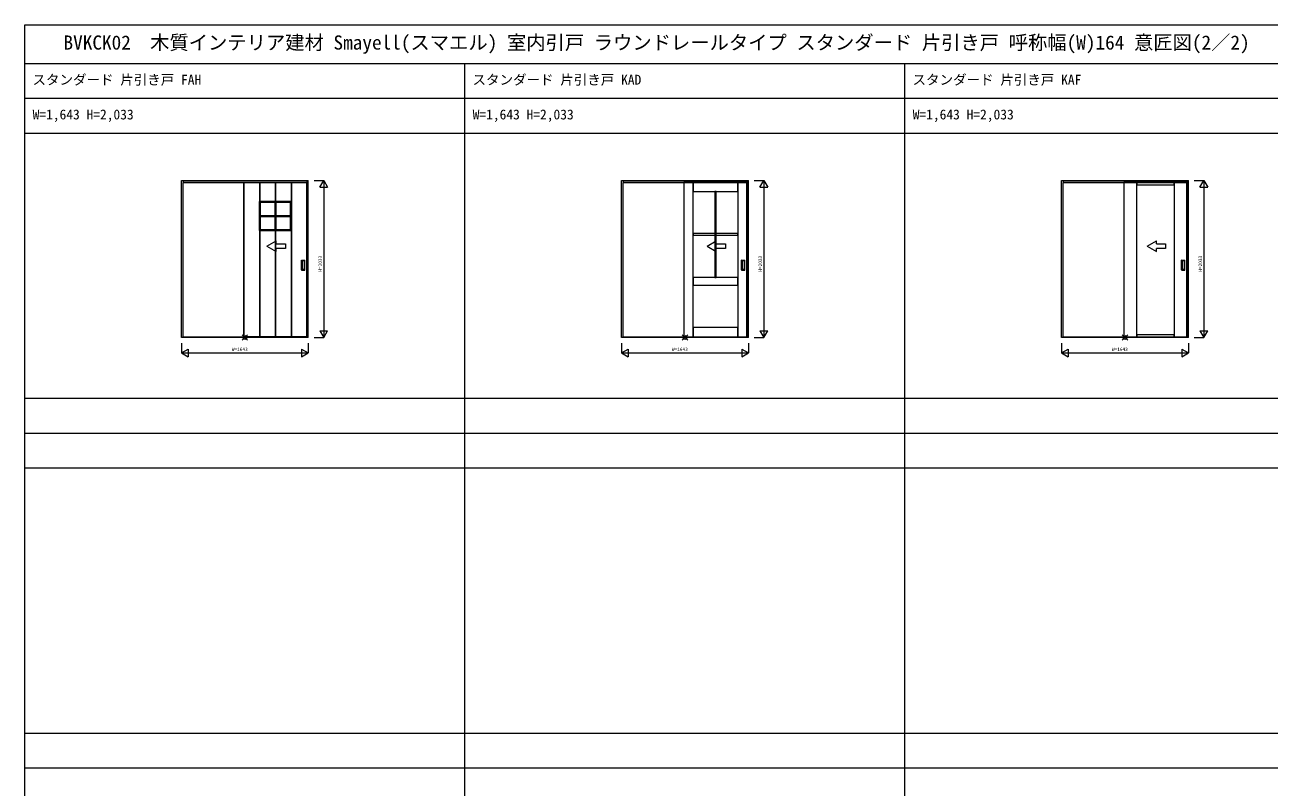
# Model space of a CAD drawing. Units: millimetres, scale not verified. Extents: x -14341 to 14341, y -10000 to 10000.
# Drawn here: x -14341 to 1776, y 130 to 10000 of the extents above; entities that cross this region are included whole.
import ezdxf
from ezdxf.enums import TextEntityAlignment as Align

# ---------------------------------------------------------------- set-up
doc = ezdxf.new("R2010")
doc.units = ezdxf.units.MM
doc.header["$LTSCALE"] = 50
doc.layers.add('0-0_0', color=7, linetype='Continuous')
for name, color, linetype, lineweight in [('0-1_YKK_F1', 7, 'Continuous', 18), ('0-2_YKK_IN', 1, 'Continuous', 18), ('0-3_YKK_A1', 4, 'Continuous', 18), ('0-4_YKK_N1', 2, 'Continuous', 18)]:
    doc.layers.add(name, color=color, linetype=linetype, lineweight=lineweight)
doc.styles.add('ＭＳ ゴシック', font='')
doc.styles.get('ＭＳ ゴシック').set_extended_font_data('MS Gothic')

msp = doc.modelspace()

# ---------------------------------------------------------------- linework, layer by layer
at = {"layer": '0-1_YKK_F1'}
for p, q in [((-14340.51, -10000), (-14340.51, 10000)), ((-14340.51, 10000), (14340.51, 10000)), ((-14340.51, 9500), (14159.49, 9500)), ((-8640.51, -10000), (-8640.51, 9500)), ((-2940.51, -10000), (-2940.51, 9500)), ((-14340.51, 9050), (14159.49, 9050)), ((-14340.51, 8600), (14159.49, 8600)), ((-14340.51, 5165), (14159.49, 5165)), ((-14340.51, 4715), (14159.49, 4715)), ((-14340.51, 4265), (14159.49, 4265)), ((-14340.51, 830), (14159.49, 830)), ((-14340.51, 380), (14159.49, 380))]:
    msp.add_line(p, q, dxfattribs=at)
at = {"layer": '0-2_YKK_IN'}
for p, q in [((-11525.86, 5917.14), (-11455.15, 5987.86)), ((-11525.86, 5987.86), (-11455.15, 5917.14)), ((-5825.86, 5917.14), (-5755.15, 5987.86)), ((-5825.86, 5987.86), (-5755.15, 5917.14)), ((-125.86, 5917.14), (-55.15, 5987.86)), ((-125.86, 5987.86), (-55.15, 5917.14))]:
    msp.add_line(p, q, dxfattribs=at)
for centre in [(-11490.51, 5952.5), (-5790.51, 5952.5), (-90.51, 5952.5)]:
    msp.add_circle(centre, 25, dxfattribs=at)
at = {"layer": '0-3_YKK_A1'}
for p, q in [((-12312.01, 7985.5), (-10669.01, 7985.5)), ((-12312.01, 5952.5), (-12312.01, 7985.5)), ((-12292.01, 7985.5), (-12292.01, 7955.5)), ((-12292.01, 7961.5), (-10689.01, 7961.5)), ((-12292.01, 7958.5), (-10689.01, 7958.5)), ((-12292.01, 5956.5), (-12292.01, 7955.5)), ((-11505.51, 5960.5), (-11505.51, 7964.5)), ((-11302.51, 7964.5), (-11302.51, 7714.5)), ((-11298.51, 7964.5), (-11298.51, 7714.5)), ((-11097.51, 7964.5), (-11097.51, 7714.5)), ((-11093.51, 7964.5), (-11093.51, 7714.5)), ((-10892.51, 7964.5), (-10892.51, 7714.5)), ((-10888.51, 7964.5), (-10888.51, 7714.5)), ((-10689.01, 7985.5), (-10689.01, 7955.5)), ((-10689.01, 5956.5), (-10689.01, 7955.5)), ((-10669.01, 5952.5), (-10669.01, 7985.5)), ((-6612.01, 7985.5), (-4969.01, 7985.5)), ((-6612.01, 5952.5), (-6612.01, 7985.5)), ((-6592.01, 7985.5), (-6592.01, 7955.5)), ((-6592.01, 7961.5), (-4989.01, 7961.5)), ((-6592.01, 7958.5), (-4989.01, 7958.5)), ((-6592.01, 5956.5), (-6592.01, 7955.5)), ((-4989.01, 7985.5), (-4989.01, 7955.5)), ((-4989.01, 5956.5), (-4989.01, 7955.5)), ((-4969.01, 5952.5), (-4969.01, 7985.5)), ((-912.01, 7985.5), (730.99, 7985.5)), ((-912.01, 5952.5), (-912.01, 7985.5)), ((-892.01, 7985.5), (-892.01, 7955.5)), ((-892.01, 7961.5), (710.99, 7961.5)), ((-892.01, 7958.5), (710.99, 7958.5)), ((-892.01, 5956.5), (-892.01, 7955.5)), ((710.99, 7985.5), (710.99, 7955.5)), ((710.99, 5956.5), (710.99, 7955.5)), ((730.99, 5952.5), (730.99, 7985.5)), ((-11291.51, 7698.5), (-11307.51, 7714.5)), ((-11103.01, 7698.5), (-11103.01, 7352.5)), ((-11088.01, 7698.5), (-11088.01, 7352.5)), ((-10899.51, 7698.5), (-10883.51, 7714.5)), ((-11291.51, 7533), (-11103.01, 7533)), ((-11291.51, 7518), (-11103.01, 7518)), ((-11088.01, 7533), (-10899.51, 7533)), ((-11088.01, 7518), (-10899.51, 7518)), ((-11291.51, 7352.5), (-11307.51, 7336.5)), ((-11302.51, 7336.5), (-11302.51, 5960.5)), ((-11298.51, 7336.5), (-11298.51, 5960.5)), ((-11097.51, 7336.5), (-11097.51, 5960.5)), ((-11093.51, 7336.5), (-11093.51, 5960.5)), ((-10899.51, 7352.5), (-10883.51, 7336.5)), ((-10892.51, 7336.5), (-10892.51, 5960.5)), ((-10888.51, 7336.5), (-10888.51, 5960.5)), ((-11204.49, 7134.22), (-11084.49, 7203.5)), ((-11204.49, 7134.22), (-11084.49, 7064.94)), ((-11084.49, 7164.22), (-11084.49, 7203.5)), ((-11084.49, 7064.94), (-11084.49, 7104.22)), ((-5504.49, 7134.22), (-5384.49, 7203.5)), ((-5504.49, 7134.22), (-5384.49, 7064.94)), ((-5384.49, 7164.22), (-5384.49, 7203.5)), ((-5384.49, 7064.94), (-5384.49, 7104.22)), ((195.51, 7134.22), (315.51, 7203.5)), ((195.51, 7134.22), (315.51, 7064.94)), ((315.51, 7164.22), (315.51, 7203.5)), ((315.51, 7064.94), (315.51, 7104.22)), ((-10756.51, 6826.5), (-10756.51, 6954.5)), ((-10755.51, 6955.5), (-10715.51, 6955.5)), ((-10750.51, 6944.5), (-10750.51, 6836.5)), ((-10721.51, 6945.5), (-10749.51, 6945.5)), ((-10720.51, 6836.5), (-10720.51, 6944.5)), ((-10714.51, 6826.5), (-10714.51, 6954.5)), ((-5056.51, 6826.5), (-5056.51, 6954.5)), ((-5055.51, 6955.5), (-5015.51, 6955.5)), ((-5050.51, 6944.5), (-5050.51, 6836.5)), ((-5021.51, 6945.5), (-5049.51, 6945.5)), ((-5020.51, 6836.5), (-5020.51, 6944.5)), ((-5014.51, 6826.5), (-5014.51, 6954.5)), ((643.49, 6826.5), (643.49, 6954.5)), ((644.49, 6955.5), (684.49, 6955.5)), ((649.49, 6944.5), (649.49, 6836.5)), ((678.49, 6945.5), (650.49, 6945.5)), ((679.49, 6836.5), (679.49, 6944.5)), ((685.49, 6826.5), (685.49, 6954.5)), ((-10755.51, 6825.5), (-10715.51, 6825.5)), ((-10749.51, 6835.5), (-10721.51, 6835.5)), ((-5055.51, 6825.5), (-5015.51, 6825.5)), ((-5049.51, 6835.5), (-5021.51, 6835.5)), ((644.49, 6825.5), (684.49, 6825.5)), ((650.49, 6835.5), (678.49, 6835.5)), ((-10669.01, 5952.5), (-12312.01, 5952.5)), ((-12292.01, 5952.5), (-12292.01, 5956.5)), ((-10689.01, 5956.5), (-12292.01, 5956.5)), ((-10685.51, 5960.5), (-11505.51, 5960.5)), ((-10689.01, 5952.5), (-10689.01, 5956.5)), ((-4969.01, 5952.5), (-6612.01, 5952.5)), ((-6592.01, 5952.5), (-6592.01, 5956.5)), ((-4989.01, 5956.5), (-6592.01, 5956.5)), ((-4989.01, 5952.5), (-4989.01, 5956.5)), ((730.99, 5952.5), (-912.01, 5952.5)), ((-892.01, 5952.5), (-892.01, 5956.5)), ((710.99, 5956.5), (-892.01, 5956.5)), ((710.99, 5952.5), (710.99, 5956.5))]:
    msp.add_line(p, q, dxfattribs=at)
for points in [[(-11505.51, 7964.5), (-10685.51, 7964.5), (-10685.51, 5960.5)], [(-11505.51, 7958.5), (-11505.51, 5960.5), (-10685.51, 5960.5)], [(-5805.51, 7958.5), (-5805.51, 5960.5), (-4985.51, 5960.5)], [(-105.51, 7947.5), (-105.51, 5960.5), (714.49, 5960.5)], [(-5405.51, 7297.5), (-5685.51, 7297.5), (-5685.51, 7277.5), (-5405.51, 7277.5)], [(-5385.51, 7277.5), (-5105.51, 7277.5), (-5105.51, 7297.5), (-5385.51, 7297.5)], [(-11084.49, 7164.22), (-10964.49, 7164.22), (-10964.49, 7104.22), (-11084.49, 7104.22)], [(-5384.49, 7164.22), (-5264.49, 7164.22), (-5264.49, 7104.22), (-5384.49, 7104.22)], [(315.51, 7164.22), (435.51, 7164.22), (435.51, 7104.22), (315.51, 7104.22)]]:
    msp.add_lwpolyline(points, dxfattribs=at)
for points in [[(-5805.51, 5960.5), (-5685.51, 5960.5), (-5685.51, 7964.5), (-5805.51, 7964.5)], [(-5685.51, 7844.5), (-5105.51, 7844.5), (-5105.51, 7964.5), (-5685.51, 7964.5)], [(-5105.51, 5960.5), (-4985.51, 5960.5), (-4985.51, 7964.5), (-5105.51, 7964.5)], [(-105.51, 5960.5), (64.49, 5960.5), (64.49, 7964.5), (-105.51, 7964.5)], [(64.49, 7928.5), (544.49, 7928.5), (544.49, 7964.5), (64.49, 7964.5)], [(544.49, 5960.5), (714.49, 5960.5), (714.49, 7964.5), (544.49, 7964.5)], [(-5405.51, 7844.5), (-5405.51, 6730.5), (-5385.51, 6730.5), (-5385.51, 7844.5)], [(-11307.51, 7714.5), (-11307.51, 7336.5), (-10883.51, 7336.5), (-10883.51, 7714.5)], [(-11291.51, 7698.5), (-11291.51, 7352.5), (-10899.51, 7352.5), (-10899.51, 7698.5)], [(-5685.51, 6630.5), (-5105.51, 6630.5), (-5105.51, 6730.5), (-5685.51, 6730.5)], [(-5685.51, 5960.5), (-5105.51, 5960.5), (-5105.51, 6080.5), (-5685.51, 6080.5)], [(64.49, 5960.5), (544.49, 5960.5), (544.49, 5987.5), (64.49, 5987.5)]]:
    msp.add_lwpolyline(points, close=True, dxfattribs=at)
for centre, start, end in [((-10755.51, 6954.5), 90, 180), ((-10749.51, 6944.5), 90, 180), ((-10721.51, 6944.5), 360, 90), ((-10715.51, 6954.5), 0, 90), ((-5055.51, 6954.5), 90, 180), ((-5049.51, 6944.5), 90, 180), ((-5021.51, 6944.5), 360, 90), ((-5015.51, 6954.5), 0, 90), ((644.49, 6954.5), 90, 180), ((650.49, 6944.5), 90, 180), ((678.49, 6944.5), 360, 90), ((684.49, 6954.5), 0, 90), ((-10755.51, 6826.5), 180, 270), ((-10749.51, 6836.5), 180, 270), ((-10721.51, 6836.5), 270, 360), ((-10715.51, 6826.5), 270, 0), ((-5055.51, 6826.5), 180, 270), ((-5049.51, 6836.5), 180, 270), ((-5021.51, 6836.5), 270, 360), ((-5015.51, 6826.5), 270, 0), ((644.49, 6826.5), 180, 270), ((650.49, 6836.5), 180, 270), ((678.49, 6836.5), 270, 360), ((684.49, 6826.5), 270, 0)]:
    msp.add_arc(centre, 1, start, end, dxfattribs=at)
at = {"layer": '0-4_YKK_N1'}
for p, q in [((-10594.01, 7985.5), (-10469.01, 7985.5)), ((-10519.01, 7898.9), (-10419.01, 7898.9)), ((-10469.01, 7985.5), (-10469.01, 5952.5)), ((-4894.01, 7985.5), (-4769.01, 7985.5)), ((-4819.01, 7898.9), (-4719.01, 7898.9)), ((-4769.01, 7985.5), (-4769.01, 5952.5)), ((805.99, 7985.5), (930.99, 7985.5)), ((880.99, 7898.9), (980.99, 7898.9)), ((930.99, 7985.5), (930.99, 5952.5)), ((-10519.01, 6039.1), (-10419.01, 6039.1)), ((-4819.01, 6039.1), (-4719.01, 6039.1)), ((880.99, 6039.1), (980.99, 6039.1)), ((-12312.01, 5752.5), (-12225.41, 5802.5)), ((-12225.41, 5802.5), (-12225.41, 5702.5)), ((-10755.61, 5802.5), (-10669.01, 5752.5)), ((-10669.01, 5877.5), (-10669.01, 5752.5)), ((-10594.01, 5952.5), (-10469.01, 5952.5)), ((-6612.01, 5752.5), (-6525.41, 5802.5)), ((-6525.41, 5802.5), (-6525.41, 5702.5)), ((-5055.61, 5802.5), (-4969.01, 5752.5)), ((-4969.01, 5877.5), (-4969.01, 5752.5)), ((-4894.01, 5952.5), (-4769.01, 5952.5)), ((-912.01, 5752.5), (-825.41, 5802.5)), ((-825.41, 5802.5), (-825.41, 5702.5)), ((644.39, 5802.5), (730.99, 5752.5)), ((730.99, 5877.5), (730.99, 5752.5)), ((805.99, 5952.5), (930.99, 5952.5)), ((-12312.01, 5752.5), (-12225.41, 5702.5)), ((-6612.01, 5752.5), (-6525.41, 5702.5)), ((-912.01, 5752.5), (-825.41, 5702.5))]:
    msp.add_line(p, q, dxfattribs=at)
for points in [[(-10519.01, 7898.9), (-10469.01, 7985.5), (-10419.01, 7898.9)], [(-4819.01, 7898.9), (-4769.01, 7985.5), (-4719.01, 7898.9)], [(880.99, 7898.9), (930.99, 7985.5), (980.99, 7898.9)], [(-10519.01, 6039.1), (-10469.01, 5952.5), (-10419.01, 6039.1)], [(-4819.01, 6039.1), (-4769.01, 5952.5), (-4719.01, 6039.1)], [(880.99, 6039.1), (930.99, 5952.5), (980.99, 6039.1)], [(-12312.01, 5877.5), (-12312.01, 5752.5), (-10669.01, 5752.5)], [(-10755.61, 5802.5), (-10755.61, 5702.5), (-10669.01, 5752.5)], [(-6612.01, 5877.5), (-6612.01, 5752.5), (-4969.01, 5752.5)], [(-5055.61, 5802.5), (-5055.61, 5702.5), (-4969.01, 5752.5)], [(-912.01, 5877.5), (-912.01, 5752.5), (730.99, 5752.5)], [(644.39, 5802.5), (644.39, 5702.5), (730.99, 5752.5)]]:
    msp.add_lwpolyline(points, dxfattribs=at)

# ---------------------------------------------------------------- texts
at = {"layer": '0-0_0', "style": 'ＭＳ ゴシック'}
for s, height, p in [('BVKCK02  木質インテリア建材 Smayell(スマエル) 室内引戸 ラウンドレールタイプ スタンダード 片引き戸 呼称幅(W)164 意匠図(2／2)', 183.3, (-13840.51, 9625)), ('スタンダード 片引き戸 FAH', 128.3, (-14242.51, 9187.5)), ('スタンダード 片引き戸 KAD', 128.3, (-8542.51, 9187.5)), ('スタンダード 片引き戸 KAF', 128.3, (-2842.51, 9187.5)), ('W=1,643 H=2,033', 128.3, (-14240.51, 8737.5)), ('W=1,643 H=2,033', 128.3, (-8540.51, 8737.5)), ('W=1,643 H=2,033', 128.3, (-2840.51, 8737.5))]:
    msp.add_text(s, height=height, dxfattribs=at).set_placement(p, align=Align.BOTTOM_LEFT)
at = {"layer": '0-4_YKK_N1', "color": 7, "style": 'ＭＳ ゴシック'}
for p in [(-10481.01, 6804), (-4781.01, 6804), (918.99, 6804)]:
    msp.add_text('H=2033', height=43.99, rotation=90, dxfattribs=at).set_placement(p, align=Align.BOTTOM_LEFT)
for p in [(-11660.51, 5764.5), (-5960.51, 5764.5), (-260.51, 5764.5)]:
    msp.add_text('W=1643', height=43.99, dxfattribs=at).set_placement(p, align=Align.BOTTOM_LEFT)

doc.saveas('drawing.dxf')
